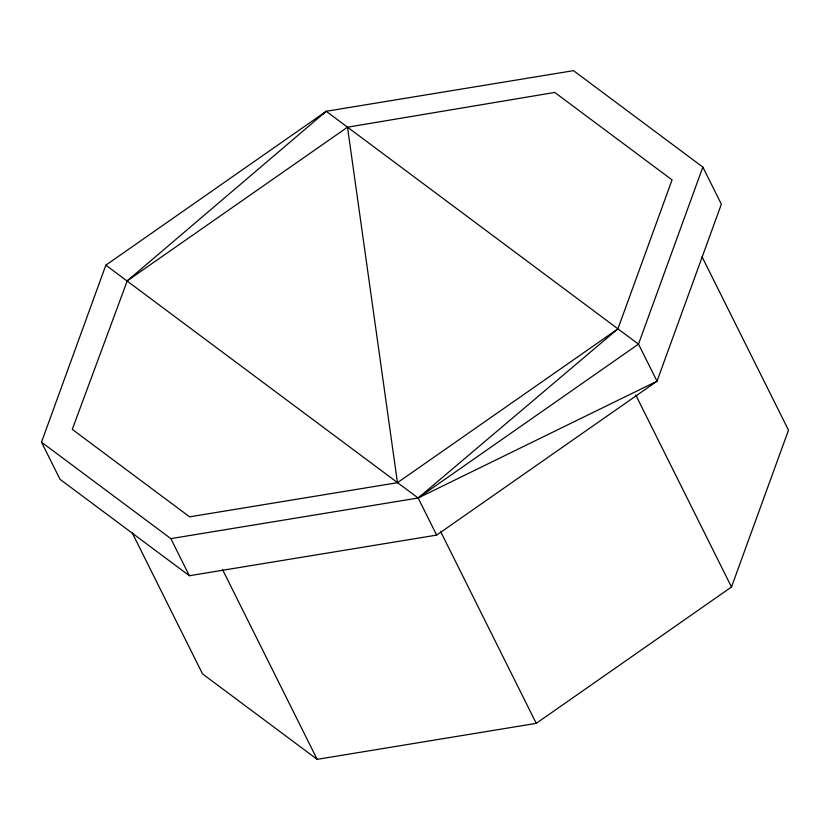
<?xml version="1.0" encoding="UTF-8"?>
<svg xmlns="http://www.w3.org/2000/svg" width="830" height="830" viewBox="0 0 830 830"><rect width="100%" height="100%" fill="white"/><g stroke="black" fill="none" stroke-linecap="round" stroke-linejoin="round"><path stroke-width="1.25" d="M41.5 442.183L105.846 265.175L326.211 111.282L573.489 70.654L702.844 167.089L721.353 204.201L657.007 381.209L436.642 535.111L189.354 575.73L59.999 479.294L41.5 442.183L170.856 538.618L189.354 575.73M436.642 535.111L418.144 498L617.914 328.846L672.061 179.903L554.751 92.441L347.5 127.198L127.249 280.831L72.283 429.38L189.603 516.841L397.456 482.687L617.914 328.846L638.498 344.108L657.007 381.209L418.144 498L170.856 538.618M702.844 167.089L638.498 344.108L418.144 498L105.846 265.175M132.229 532.881L202.541 673.898L317.153 759.346L536.253 723.355L731.489 587.007L788.5 430.168L702.045 256.781M323.389 113.938L326.211 111.282L617.914 328.846M127.249 280.831L326.211 111.282M635.822 395.122L731.489 587.007M440.574 531.47L536.253 723.355M222.637 569.774L317.153 759.346M347.5 127.198L397.456 482.687"/></g></svg>
